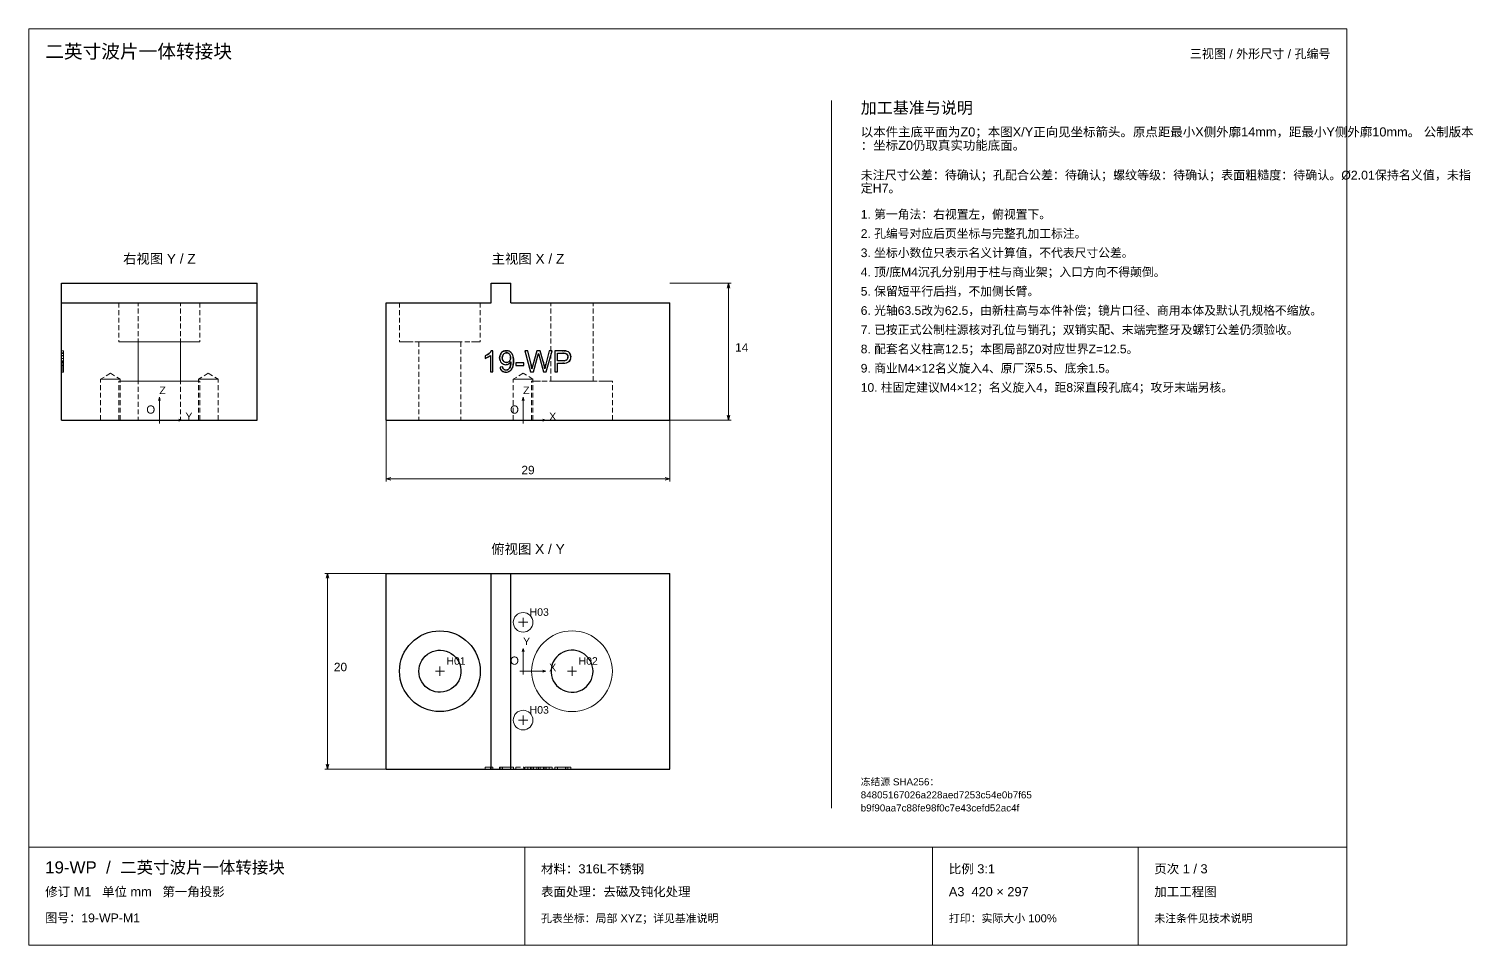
# Paper-space layout '01_三视图' of a CAD drawing. Header units: millimetres. Extents: x 8 to 451, y 8 to 289.
import ezdxf
from ezdxf.enums import TextEntityAlignment as Align

# ---------------------------------------------------------------- set-up
doc = ezdxf.new("R2010")
doc.units = ezdxf.units.MM
doc.linetypes.add('WP_HIDDEN', pattern=[2.3, 1.5, -0.8])
for name, color, linetype, lineweight in [('ANNOTATIONS', 7, 'CONTINUOUS', 18), ('HIDDEN', 7, 'WP_HIDDEN', 13), ('VISIBLE', 7, 'CONTINUOUS', 25)]:
    doc.layers.add(name, color=color, linetype=linetype, lineweight=lineweight)
doc.styles.add('CJK', font='Arial Unicode.ttf')

psp = doc.layouts.new('01_三视图')

# ---------------------------------------------------------------- linework, layer by layer
at = {"layer": 'ANNOTATIONS'}
for p, q in [((412, 289), (8, 289)), ((8, 289), (8, 8)), ((412, 8), (412, 289)), ((254, 50), (254, 267)), ((204.5, 211), (223.3, 211)), ((222.5, 211), (222.08, 209.5)), ((222.5, 169), (222.5, 211)), ((222.5, 211), (222.92, 209.5)), ((48, 176), (47.72, 175)), ((48, 169), (48, 176)), ((48, 176), (48.28, 175)), ((159.5, 176), (159.22, 175)), ((159.5, 169), (159.5, 176)), ((159.5, 176), (159.78, 175)), ((47, 169), (49, 169)), ((48, 168), (48, 170)), ((48, 169), (55, 169)), ((55, 169), (54, 169.28)), ((55, 169), (54, 168.72)), ((117.5, 169), (117.5, 150.2)), ((158.5, 169), (160.5, 169)), ((159.5, 168), (159.5, 170)), ((159.5, 169), (166.5, 169)), ((166.5, 169), (165.5, 169.28)), ((166.5, 169), (165.5, 168.72)), ((204.5, 169), (204.5, 150.2)), ((204.5, 169), (223.3, 169)), ((222.5, 169), (222.08, 170.5)), ((222.5, 169), (222.92, 170.5)), ((117.5, 151), (119, 151.42)), ((117.5, 151), (204.5, 151)), ((117.5, 151), (119, 150.58)), ((204.5, 151), (203, 151.42)), ((204.5, 151), (203, 150.58)), ((117.5, 122), (98.7, 122)), ((99.5, 122), (99.08, 120.5)), ((99.5, 62), (99.5, 122)), ((99.5, 122), (99.92, 120.5)), ((158.1, 107), (160.9, 107)), ((159.5, 105.6), (159.5, 108.4)), ((159.5, 99), (159.22, 98)), ((159.5, 92), (159.5, 99)), ((159.5, 99), (159.78, 98)), ((134, 90.6), (134, 93.4)), ((159.5, 91), (159.5, 93)), ((174.5, 90.6), (174.5, 93.4)), ((132.6, 92), (135.4, 92)), ((158.5, 92), (160.5, 92)), ((159.5, 92), (166.5, 92)), ((166.5, 92), (165.5, 92.28)), ((166.5, 92), (165.5, 91.72)), ((173.1, 92), (175.9, 92)), ((158.1, 77), (160.9, 77)), ((159.5, 75.6), (159.5, 78.4)), ((117.5, 62), (98.7, 62)), ((99.5, 62), (99.08, 63.5)), ((99.5, 62), (99.92, 63.5)), ((8, 38), (412, 38)), ((160, 8), (160, 38)), ((285, 8), (285, 38)), ((348, 8), (348, 38)), ((8, 8), (412, 8))]:
    psp.add_line(p, q, dxfattribs=at)
at = {"layer": 'HIDDEN'}
for points in [[(35.62, 205), (35.7, 205), (35.94, 205), (36.32, 205), (36.85, 205), (37.52, 205), (38.32, 205), (39.25, 205), (40.28, 205), (41.42, 205), (42.63, 205), (43.91, 205), (45.25, 205), (46.61, 205), (48, 205)], [(35.62, 205), (35.62, 193)], [(60.38, 205), (60.06, 205), (59.15, 205), (57.68, 205), (55.72, 205), (53.37, 205), (50.75, 205), (48, 205), (45.25, 205), (42.63, 205), (40.28, 205), (38.32, 205), (36.85, 205), (35.94, 205), (35.62, 205)], [(54.45, 205), (54.29, 205), (53.81, 205), (53.04, 205), (52.02, 205), (50.8, 205), (49.44, 205), (48, 205), (46.56, 205), (45.2, 205), (43.98, 205), (42.96, 205), (42.19, 205), (41.71, 205), (41.55, 205)], [(41.55, 205), (41.59, 205), (41.71, 205), (41.91, 205), (42.19, 205), (42.54, 205), (42.96, 205), (43.44, 205), (43.98, 205), (44.57, 205), (45.2, 205), (45.87, 205), (46.56, 205), (47.28, 205), (48, 205)], [(41.55, 181), (41.55, 205)], [(48, 205), (49.39, 205), (50.75, 205), (52.09, 205), (53.37, 205), (54.58, 205), (55.72, 205), (56.75, 205), (57.68, 205), (58.48, 205), (59.15, 205), (59.68, 205), (60.06, 205), (60.3, 205), (60.38, 205)], [(48, 205), (48.72, 205), (49.44, 205), (50.13, 205), (50.8, 205), (51.43, 205), (52.02, 205), (52.56, 205), (53.04, 205), (53.46, 205), (53.81, 205), (54.09, 205), (54.29, 205), (54.41, 205), (54.45, 205)], [(54.45, 181), (54.45, 205)], [(60.38, 205), (60.38, 193)], [(121.62, 205), (121.94, 205), (122.85, 205), (124.32, 205), (126.28, 205), (128.63, 205), (131.25, 205), (134, 205), (136.75, 205), (139.37, 205), (141.72, 205), (143.68, 205), (145.15, 205), (146.06, 205), (146.38, 205)], [(121.62, 205), (121.62, 193)], [(146.38, 205), (146.38, 193)], [(180.95, 205), (180.79, 205), (180.31, 205), (179.54, 205), (178.52, 205), (177.3, 205), (175.94, 205), (174.5, 205), (173.06, 205), (171.7, 205), (170.48, 205), (169.46, 205), (168.69, 205), (168.21, 205), (168.05, 205)], [(168.05, 181), (168.05, 205)], [(180.95, 181), (180.95, 205)], [(35.62, 193), (35.7, 193), (35.94, 193), (36.32, 193), (36.85, 193), (37.52, 193), (38.32, 193), (39.25, 193), (40.28, 193), (41.42, 193), (42.63, 193), (43.91, 193), (45.25, 193), (46.61, 193), (48, 193)], [(60.38, 193), (60.06, 193), (59.15, 193), (57.68, 193), (55.72, 193), (53.37, 193), (50.75, 193), (48, 193), (45.25, 193), (42.63, 193), (40.28, 193), (38.32, 193), (36.85, 193), (35.94, 193), (35.62, 193)], [(54.45, 193), (54.29, 193), (53.81, 193), (53.04, 193), (52.02, 193), (50.8, 193), (49.44, 193), (48, 193), (46.56, 193), (45.2, 193), (43.98, 193), (42.96, 193), (42.19, 193), (41.71, 193), (41.55, 193)], [(41.55, 193), (41.59, 193), (41.71, 193), (41.91, 193), (42.19, 193), (42.54, 193), (42.96, 193), (43.44, 193), (43.98, 193), (44.57, 193), (45.2, 193), (45.87, 193), (46.56, 193), (47.28, 193), (48, 193)], [(41.55, 193), (41.55, 169)], [(48, 193), (49.39, 193), (50.75, 193), (52.09, 193), (53.37, 193), (54.58, 193), (55.72, 193), (56.75, 193), (57.68, 193), (58.48, 193), (59.15, 193), (59.68, 193), (60.06, 193), (60.3, 193), (60.38, 193)], [(48, 193), (48.72, 193), (49.44, 193), (50.13, 193), (50.8, 193), (51.43, 193), (52.02, 193), (52.56, 193), (53.04, 193), (53.46, 193), (53.81, 193), (54.09, 193), (54.29, 193), (54.41, 193), (54.45, 193)], [(54.45, 193), (54.45, 169)], [(121.62, 193), (121.94, 193), (122.85, 193), (124.32, 193), (126.28, 193), (128.63, 193), (131.25, 193), (134, 193), (136.75, 193), (139.37, 193), (141.72, 193), (143.68, 193), (145.15, 193), (146.06, 193), (146.38, 193)], [(127.55, 193), (127.55, 169)], [(127.55, 193), (127.71, 193), (128.19, 193), (128.96, 193), (129.98, 193), (131.2, 193), (132.56, 193), (134, 193), (135.44, 193), (136.8, 193), (138.02, 193), (139.04, 193), (139.81, 193), (140.29, 193), (140.45, 193)], [(140.45, 193), (140.45, 169)], [(18, 189.96), (18, 190.11), (18, 190.22), (18, 190.28), (18, 190.3)], [(18, 190.3), (18, 190.26), (18, 190.15), (18, 189.96), (18, 189.7)], [(18, 183.81), (18, 190.3)], [(18, 190.3), (18, 189.44)], [(18, 190.3), (18.6, 190.3)], [(18, 190.27), (18, 183.81)], [(18, 190.27), (18, 186.12)], [(18, 187), (18, 190.27)], [(18, 190.27), (18, 185.91)], [(18, 186.04), (18, 190.27)], [(18, 190.21), (18, 190.26), (18, 190.27)], [(18, 190.27), (18.6, 190.27)], [(18, 189.91), (18, 190.1), (18, 190.21)], [(18, 190.21), (18.6, 190.21)], [(18, 188.99), (18, 189.29), (18, 189.55), (18, 189.77), (18, 189.96)], [(18, 189.29), (18, 189.64), (18, 189.91)], [(18, 189.7), (18, 189.37), (18, 189), (18, 188.58), (18, 188.12)], [(18, 189.64), (18, 189.62), (18, 189.54), (18, 189.42), (18, 189.24)], [(18, 189.64), (18.6, 189.64)], [(18, 189.21), (18, 189.4), (18, 189.53), (18, 189.62), (18, 189.64)], [(18, 187.2), (18, 189.51)], [(18, 189.51), (18.6, 189.51)], [(18, 189.51), (18, 189.45)], [(18, 188.73), (18, 189.08), (18, 189.49)], [(18, 189.49), (18, 189.39), (18, 189.23), (18, 189.01), (18, 188.73)], [(18, 189.49), (18.6, 189.49)], [(18, 189.45), (18, 189.31), (18, 189.07)], [(18, 189.45), (18.6, 189.45)], [(18, 189.44), (18, 189.02), (18, 188.68)], [(18, 188.4), (18, 188.86), (18, 189.29)], [(18, 189.24), (18, 189.02), (18, 188.77), (18, 188.48), (18, 188.16)], [(18, 188.09), (18, 188.71), (18, 188.98), (18, 189.21)], [(18, 189.07), (18, 188.75), (18, 188.38)], [(18, 187.17), (18, 187.7), (18, 188.19), (18, 188.62), (18, 188.99)], [(18, 188.87), (18, 183.81)], [(18, 188.32), (18, 188.87)], [(18, 188.87), (18.6, 188.87)], [(18, 183.81), (18, 188.73)], [(18, 188.68), (18, 187.91)], [(18, 188.68), (18.6, 188.68)], [(18, 187.01), (18, 187.31), (18, 187.65), (18, 188.4)], [(18, 188.38), (18, 187.88), (18, 187.68), (18, 187.51)], [(18, 187.91), (18, 188.08), (18, 188.32)], [(18, 188.16), (18, 187.84), (18, 187.55), (18, 187.3), (18, 187.09)], [(18, 188.12), (18, 187.67), (18, 187.27), (18, 186.9), (18, 186.58)], [(18, 187.09), (18, 187.53), (18, 188.09)], [(18, 187.91), (18.6, 187.91)], [(18, 187.51), (18, 187.37), (18, 187.27), (18, 187.22), (18, 187.2)], [(18, 187.2), (18.6, 187.2)], [(18, 185.2), (18, 185.62), (18, 186.1), (18, 186.62), (18, 187.17)], [(18, 186.7), (18, 186.73), (18, 186.8), (18, 186.92), (18, 187.09)], [(18, 187.09), (18, 186.92), (18, 186.8), (18, 186.73), (18, 186.7)], [(18, 186.44), (18, 186.47), (18, 186.57), (18, 186.74), (18, 187.01)], [(18, 184.71), (18, 185.84), (18, 187)], [(18, 186.24), (18, 186.51), (18, 186.85)], [(18, 186.85), (18, 186.69)], [(18, 186.85), (18.6, 186.85)], [(18, 186.7), (18.6, 186.7)], [(18, 186.69), (18, 185.72)], [(18, 186.58), (18, 186.33), (18, 186.15), (18, 186.04), (18, 186)], [(18, 186.55), (18, 185.75)], [(18, 186.55), (18.6, 186.55)], [(18, 183.81), (18, 186.44)], [(18, 186.44), (18.6, 186.44)], [(18, 186), (18, 186.06), (18, 186.24)], [(18, 186.12), (18, 185.38), (18, 184.71)], [(18, 184.71), (18, 186.04)], [(18, 186), (18.6, 186)], [(18.6, 189.7), (18.6, 189.96), (18.6, 190.15), (18.6, 190.26), (18.6, 190.3)], [(18.6, 190.3), (18.6, 190.28), (18.6, 190.22), (18.6, 190.11), (18.6, 189.96)], [(18.6, 189.44), (18.6, 190.3)], [(18.6, 190.3), (18.6, 183.81)], [(18.6, 190.27), (18.6, 186.04)], [(18.6, 185.91), (18.6, 190.27)], [(18.6, 190.27), (18.6, 187)], [(18.6, 186.12), (18.6, 190.27)], [(18.6, 190.27), (18.6, 183.81)], [(18.6, 190.27), (18.6, 190.26), (18.6, 190.21)], [(18.6, 190.21), (18.6, 190.1), (18.6, 189.91)], [(18.6, 189.96), (18.6, 189.77), (18.6, 189.55), (18.6, 189.29), (18.6, 188.99)], [(18.6, 189.91), (18.6, 189.64), (18.6, 189.29)], [(18.6, 188.12), (18.6, 188.59), (18.6, 189), (18.6, 189.38), (18.6, 189.7)], [(18.6, 189.24), (18.6, 189.42), (18.6, 189.54), (18.6, 189.62), (18.6, 189.64)], [(18.6, 189.64), (18.6, 189.62), (18.6, 189.54), (18.6, 189.4), (18.6, 189.21)], [(18.6, 189.51), (18.6, 187.2)], [(18.6, 189.45), (18.6, 189.51)], [(18.6, 188.73), (18.6, 189.01), (18.6, 189.23), (18.6, 189.39), (18.6, 189.49)], [(18.6, 189.49), (18.6, 189.08), (18.6, 188.73)], [(18.6, 189.07), (18.6, 189.31), (18.6, 189.45)], [(18.6, 188.68), (18.6, 189.02), (18.6, 189.44)], [(18.6, 189.29), (18.6, 188.86), (18.6, 188.4)], [(18.6, 188.16), (18.6, 188.48), (18.6, 188.77), (18.6, 189.02), (18.6, 189.24)], [(18.6, 189.21), (18.6, 188.98), (18.6, 188.72), (18.6, 188.42), (18.6, 188.09)], [(18.6, 188.38), (18.6, 188.75), (18.6, 189.07)], [(18.6, 188.99), (18.6, 188.64), (18.6, 188.22), (18.6, 187.73), (18.6, 187.17)], [(18.6, 183.81), (18.6, 188.87)], [(18.6, 188.87), (18.6, 188.32)], [(18.6, 183.81), (18.6, 188.73)], [(18.6, 187.91), (18.6, 188.68)], [(18.6, 188.4), (18.6, 188.01), (18.6, 187.64), (18.6, 187.31), (18.6, 187.01)], [(18.6, 187.51), (18.6, 187.68), (18.6, 187.88), (18.6, 188.11), (18.6, 188.38)], [(18.6, 188.32), (18.6, 188.08), (18.6, 187.91)], [(18.6, 187.09), (18.6, 187.3), (18.6, 187.55), (18.6, 187.83), (18.6, 188.16)], [(18.6, 186.58), (18.6, 186.9), (18.6, 187.26), (18.6, 187.66), (18.6, 188.12)], [(18.6, 188.09), (18.6, 187.53), (18.6, 187.09)], [(18.6, 187.2), (18.6, 187.22), (18.6, 187.28), (18.6, 187.37), (18.6, 187.51)], [(18.6, 187.17), (18.6, 186.59), (18.6, 186.06), (18.6, 185.6), (18.6, 185.2)], [(18.6, 187.09), (18.6, 186.92), (18.6, 186.8), (18.6, 186.73), (18.6, 186.7)], [(18.6, 187.01), (18.6, 186.76), (18.6, 186.58), (18.6, 186.47), (18.6, 186.44)], [(18.6, 187), (18.6, 185.82), (18.6, 184.71)], [(18.6, 186.69), (18.6, 186.85)], [(18.6, 186.85), (18.6, 186.51), (18.6, 186.24)], [(18.6, 185.72), (18.6, 186.69)], [(18.6, 186), (18.6, 186.04), (18.6, 186.15), (18.6, 186.33), (18.6, 186.58)], [(18.6, 186.55), (18.6, 185.75)], [(18.6, 186.44), (18.6, 183.81)], [(18.6, 186.24), (18.6, 186.06), (18.6, 186)], [(18.6, 184.71), (18.6, 185.37), (18.6, 186.12)], [(18.6, 186.04), (18.6, 184.71)], [(147.89, 188.68), (148.48, 189)], [(148.33, 188.1), (147.89, 187.91)], [(148.49, 188.19), (148.37, 188.13)], [(149.48, 188.87), (149.23, 188.66), (148.93, 188.45)], [(149.49, 189.88), (149.62, 190.07)], [(152.42, 188.94), (152.61, 189.35), (152.88, 189.7)], [(152.86, 186.58), (152.6, 186.93), (152.42, 187.33)], [(154.22, 186), (153.83, 186.04), (153.48, 186.15), (153.15, 186.33), (152.86, 186.58)], [(152.88, 189.7), (153.06, 189.86)], [(153.12, 187.97), (153.19, 187.6), (153.34, 187.28)], [(153.14, 188.37), (153.13, 188.29)], [(153.36, 189.02), (153.26, 188.81), (153.18, 188.59)], [(153.51, 189.21), (153.37, 189.03)], [(153.98, 189.55), (153.74, 189.41), (153.51, 189.21)], [(154.1, 186.74), (154.14, 186.73)], [(154.15, 186.73), (154.41, 186.7)], [(154.21, 190.3), (154.34, 190.3)], [(154.68, 186.06), (154.52, 186.03)], [(154.66, 190.28), (154.98, 190.2), (155.28, 190.08)], [(154.76, 186.75), (154.96, 186.82), (155.14, 186.93)], [(154.9, 186.13), (154.76, 186.08)], [(155.44, 189.07), (155.31, 189.24)], [(155.76, 186.85), (155.57, 186.6), (155.33, 186.38)], [(155.46, 187.28), (155.59, 187.58), (155.66, 187.92)], [(155.66, 188.39), (155.61, 188.66), (155.53, 188.9)], [(155.73, 186.18), (155.75, 186.31)], [(155.76, 186.69), (155.76, 186.77)], [(155.76, 186.45), (155.76, 186.69)], [(155.87, 189.64), (156.03, 189.44), (156.17, 189.22)], [(164.15, 189.19), (164.03, 188.73)], [(164.3, 189.18), (164.22, 189.49)], [(164.3, 189.17), (164.3, 189.18)], [(165.77, 186.69), (165.81, 186.55)], [(165.81, 186.55), (165.97, 185.87)], [(171.7, 187.2), (172.1, 187.22)], [(171.76, 190.27), (172.12, 190.26)], [(172.31, 189.48), (171.9, 189.51)], [(173.58, 187.01), (173.3, 186.78), (172.92, 186.6), (172.46, 186.49), (171.91, 186.44)], [(172.38, 187.27), (172.66, 187.37)], [(172.44, 190.23), (172.6, 190.21)], [(172.85, 189.27), (172.7, 189.36)], [(172.88, 187.51), (173.05, 187.71), (173.17, 187.95)], [(172.99, 190.11), (173.2, 190.02), (173.4, 189.91)], [(173.12, 188.9), (173.02, 189.07)], [(173.19, 188.7), (173.18, 188.75)], [(173.22, 188.55), (173.19, 188.7)], [(173.21, 188.13), (173.22, 188.26)], [(173.23, 188.45), (173.22, 188.55)], [(173.54, 189.8), (173.69, 189.63), (173.83, 189.44)], [(173.84, 189.42), (173.91, 189.29)], [(173.98, 189.12), (174.1, 188.65)], [(174.11, 188.4), (174.08, 188.04), (174, 187.7)], [(18, 185.91), (18, 185.85), (18, 185.76), (18, 185.5), (18, 185.14), (18, 184.71)], [(18, 185.75), (18.6, 185.75)], [(18, 185.72), (18, 185.3), (18, 184.97)], [(18, 184.59), (18, 184.74), (18, 184.91), (18, 185.13), (18, 185.38)], [(18, 185.38), (18, 185.3)], [(18, 185.38), (18.6, 185.38)], [(18, 185.3), (18, 184.95), (18, 184.63), (18, 184.36), (18, 184.12)], [(18, 185.3), (18.6, 185.3)], [(18, 184.08), (18, 184.3), (18, 184.56), (18, 184.86), (18, 185.2)], [(18, 184.97), (18, 184.72), (18, 184.52)], [(18, 184.71), (18.6, 184.71)], [(18, 184.35), (18, 184.37), (18, 184.41), (18, 184.49), (18, 184.59)], [(18, 184.52), (18, 184.39), (18, 184.35)], [(18, 184.35), (18.6, 184.35)], [(18, 184.12), (18, 183.94), (18, 183.8), (18, 183.73), (18, 183.7)], [(18, 183.7), (18, 183.72), (18, 183.8), (18, 183.92), (18, 184.08)], [(18, 183.81), (18.6, 183.81)], [(18, 183.7), (18.6, 183.7)], [(18.6, 184.71), (18.6, 185.18), (18.6, 185.53), (18.6, 185.77), (18.6, 185.91)], [(18.6, 184.97), (18.6, 185.3), (18.6, 185.72)], [(18.6, 185.3), (18.6, 185.38)], [(18.6, 185.38), (18.6, 185.12), (18.6, 184.91), (18.6, 184.73), (18.6, 184.59)], [(18.6, 184.12), (18.6, 184.35), (18.6, 184.63), (18.6, 184.94), (18.6, 185.3)], [(18.6, 185.2), (18.6, 184.86), (18.6, 184.55), (18.6, 184.3), (18.6, 184.08)], [(18.6, 184.52), (18.6, 184.72), (18.6, 184.97)], [(18.6, 184.59), (18.6, 184.49), (18.6, 184.41), (18.6, 184.37), (18.6, 184.35)], [(18.6, 184.35), (18.6, 184.39), (18.6, 184.52)], [(18.6, 183.7), (18.6, 183.73), (18.6, 183.81), (18.6, 183.94), (18.6, 184.12)], [(18.6, 184.08), (18.6, 183.92), (18.6, 183.8), (18.6, 183.72), (18.6, 183.7)], [(33, 183.41), (29.98, 181.6)], [(29.98, 181.6), (30, 181.6), (30.06, 181.6), (30.15, 181.6), (30.28, 181.6), (30.45, 181.6), (30.64, 181.6), (30.87, 181.6), (31.12, 181.6), (31.4, 181.6), (31.69, 181.6), (32, 181.6), (32.33, 181.6), (32.66, 181.6), (33, 181.6)], [(29.98, 169), (29.98, 181.6)], [(36.02, 181.6), (35.94, 181.6), (35.72, 181.6), (35.36, 181.6), (34.88, 181.6), (34.31, 181.6), (33.67, 181.6), (33, 181.6), (32.33, 181.6), (31.69, 181.6), (31.12, 181.6), (30.64, 181.6), (30.28, 181.6), (30.06, 181.6), (29.98, 181.6)], [(33, 183.41), (36.02, 181.6)], [(33, 181.6), (33.34, 181.6), (33.67, 181.6), (34, 181.6), (34.31, 181.6), (34.6, 181.6), (34.88, 181.6), (35.13, 181.6), (35.36, 181.6), (35.55, 181.6), (35.72, 181.6), (35.85, 181.6), (35.94, 181.6), (36, 181.6), (36.02, 181.6)], [(36.02, 169), (36.02, 181.6)], [(63, 183.41), (59.98, 181.6)], [(66.02, 181.6), (65.94, 181.6), (65.72, 181.6), (65.36, 181.6), (64.88, 181.6), (64.31, 181.6), (63.67, 181.6), (63, 181.6), (62.33, 181.6), (61.69, 181.6), (61.12, 181.6), (60.64, 181.6), (60.28, 181.6), (60.06, 181.6), (59.98, 181.6)], [(59.98, 181.6), (60, 181.6), (60.06, 181.6), (60.15, 181.6), (60.28, 181.6), (60.45, 181.6), (60.64, 181.6), (60.87, 181.6), (61.12, 181.6), (61.4, 181.6), (61.69, 181.6), (62, 181.6), (62.33, 181.6), (62.66, 181.6), (63, 181.6)], [(59.98, 169), (59.98, 181.6)], [(63, 183.41), (66.02, 181.6)], [(63, 181.6), (63.34, 181.6), (63.67, 181.6), (64, 181.6), (64.31, 181.6), (64.6, 181.6), (64.88, 181.6), (65.13, 181.6), (65.36, 181.6), (65.55, 181.6), (65.72, 181.6), (65.85, 181.6), (65.94, 181.6), (66, 181.6), (66.02, 181.6)], [(66.02, 169), (66.02, 181.6)], [(152.52, 184.88), (152.42, 185.3)], [(152.81, 184.32), (152.7, 184.48)], [(153.24, 185.15), (153.38, 184.82)], [(153.56, 184.59), (153.71, 184.48), (153.89, 184.41)], [(154.05, 183.71), (153.75, 183.75)], [(154.12, 183.7), (154.05, 183.71)], [(154.88, 183.79), (154.57, 183.72), (154.24, 183.7)], [(154.32, 184.35), (154.66, 184.41)], [(154.78, 184.46), (154.9, 184.52)], [(155.27, 183.95), (155.16, 183.89)], [(155.48, 185.22), (155.52, 185.31)], [(155.97, 184.59), (155.75, 184.31), (155.48, 184.08)], [(156.24, 185.08), (156.02, 184.66)], [(159.5, 183.41), (156.49, 181.6)], [(162.51, 181.6), (162.44, 181.6), (162.22, 181.6), (161.86, 181.6), (161.38, 181.6), (160.81, 181.6), (160.17, 181.6), (159.5, 181.6), (158.83, 181.6), (158.19, 181.6), (157.62, 181.6), (157.14, 181.6), (156.78, 181.6), (156.56, 181.6), (156.49, 181.6)], [(156.49, 169), (156.49, 181.6)], [(162.51, 181.6), (159.5, 183.41)], [(162.07, 185.38), (162.2, 184.71)], [(162.34, 185.31), (162.49, 185.91)], [(162.51, 169), (162.51, 181.6)], [(165.99, 185.79), (166.14, 185)], [(166.18, 184.71), (166.28, 185.18)], [(166.3, 185.25), (166.35, 185.47)], [(166.35, 185.47), (166.37, 185.56)], [(166.41, 185.74), (166.45, 185.89)], [(35.62, 181), (35.7, 181), (35.94, 181), (36.32, 181), (36.85, 181), (37.52, 181), (38.32, 181), (39.25, 181), (40.28, 181), (41.42, 181), (42.63, 181), (43.91, 181), (45.25, 181), (46.61, 181), (48, 181)], [(35.62, 169), (35.62, 181)], [(60.38, 181), (60.06, 181), (59.15, 181), (57.68, 181), (55.72, 181), (53.37, 181), (50.75, 181), (48, 181), (45.25, 181), (42.63, 181), (40.28, 181), (38.32, 181), (36.85, 181), (35.94, 181), (35.62, 181)], [(54.45, 181), (54.29, 181), (53.81, 181), (53.04, 181), (52.02, 181), (50.8, 181), (49.44, 181), (48, 181), (46.56, 181), (45.2, 181), (43.98, 181), (42.96, 181), (42.19, 181), (41.71, 181), (41.55, 181)], [(41.55, 181), (41.59, 181), (41.71, 181), (41.91, 181), (42.19, 181), (42.54, 181), (42.96, 181), (43.44, 181), (43.98, 181), (44.57, 181), (45.2, 181), (45.87, 181), (46.56, 181), (47.28, 181), (48, 181)], [(48, 181), (49.39, 181), (50.75, 181), (52.09, 181), (53.37, 181), (54.58, 181), (55.72, 181), (56.75, 181), (57.68, 181), (58.48, 181), (59.15, 181), (59.68, 181), (60.06, 181), (60.3, 181), (60.38, 181)], [(48, 181), (48.72, 181), (49.44, 181), (50.13, 181), (50.8, 181), (51.43, 181), (52.02, 181), (52.56, 181), (53.04, 181), (53.46, 181), (53.81, 181), (54.09, 181), (54.29, 181), (54.41, 181), (54.45, 181)], [(60.38, 169), (60.38, 181)], [(186.88, 181), (186.56, 181), (185.65, 181), (184.18, 181), (182.22, 181), (179.87, 181), (177.25, 181), (174.5, 181), (171.75, 181), (169.13, 181), (166.78, 181), (164.82, 181), (163.35, 181), (162.44, 181), (162.12, 181)], [(162.12, 169), (162.12, 181)], [(180.95, 181), (180.79, 181), (180.31, 181), (179.54, 181), (178.52, 181), (177.3, 181), (175.94, 181), (174.5, 181), (173.06, 181), (171.7, 181), (170.48, 181), (169.46, 181), (168.69, 181), (168.21, 181), (168.05, 181)], [(186.88, 169), (186.88, 181)], [(29.98, 169), (30, 169), (30.06, 169), (30.15, 169), (30.28, 169), (30.45, 169), (30.64, 169), (30.87, 169), (31.12, 169), (31.4, 169), (31.69, 169), (32, 169), (32.33, 169), (32.66, 169), (33, 169)], [(36.02, 169), (35.94, 169), (35.72, 169), (35.36, 169), (34.88, 169), (34.31, 169), (33.67, 169), (33, 169), (32.33, 169), (31.69, 169), (31.12, 169), (30.64, 169), (30.28, 169), (30.06, 169), (29.98, 169)], [(33, 169), (33.34, 169), (33.67, 169), (34, 169), (34.31, 169), (34.6, 169), (34.88, 169), (35.13, 169), (35.36, 169), (35.55, 169), (35.72, 169), (35.85, 169), (35.94, 169), (36, 169), (36.02, 169)], [(35.62, 169), (35.7, 169), (35.94, 169), (36.32, 169), (36.85, 169), (37.52, 169), (38.32, 169), (39.25, 169), (40.28, 169), (41.42, 169), (42.63, 169), (43.91, 169), (45.25, 169), (46.61, 169), (48, 169)], [(60.38, 169), (60.06, 169), (59.15, 169), (57.68, 169), (55.72, 169), (53.37, 169), (50.75, 169), (48, 169), (45.25, 169), (42.63, 169), (40.28, 169), (38.32, 169), (36.85, 169), (35.94, 169), (35.62, 169)], [(54.45, 169), (54.29, 169), (53.81, 169), (53.04, 169), (52.02, 169), (50.8, 169), (49.44, 169), (48, 169), (46.56, 169), (45.2, 169), (43.98, 169), (42.96, 169), (42.19, 169), (41.71, 169), (41.55, 169)], [(41.55, 169), (41.59, 169), (41.71, 169), (41.91, 169), (42.19, 169), (42.54, 169), (42.96, 169), (43.44, 169), (43.98, 169), (44.57, 169), (45.2, 169), (45.87, 169), (46.56, 169), (47.28, 169), (48, 169)], [(48, 169), (48.72, 169), (49.44, 169), (50.13, 169), (50.8, 169), (51.43, 169), (52.02, 169), (52.56, 169), (53.04, 169), (53.46, 169), (53.81, 169), (54.09, 169), (54.29, 169), (54.41, 169), (54.45, 169)], [(48, 169), (49.39, 169), (50.75, 169), (52.09, 169), (53.37, 169), (54.58, 169), (55.72, 169), (56.75, 169), (57.68, 169), (58.48, 169), (59.15, 169), (59.68, 169), (60.06, 169), (60.3, 169), (60.38, 169)], [(66.02, 169), (65.94, 169), (65.72, 169), (65.36, 169), (64.88, 169), (64.31, 169), (63.67, 169), (63, 169), (62.33, 169), (61.69, 169), (61.12, 169), (60.64, 169), (60.28, 169), (60.06, 169), (59.98, 169)], [(59.98, 169), (60, 169), (60.06, 169), (60.15, 169), (60.28, 169), (60.45, 169), (60.64, 169), (60.87, 169), (61.12, 169), (61.4, 169), (61.69, 169), (62, 169), (62.33, 169), (62.66, 169), (63, 169)], [(63, 169), (63.34, 169), (63.67, 169), (64, 169), (64.31, 169), (64.6, 169), (64.88, 169), (65.13, 169), (65.36, 169), (65.55, 169), (65.72, 169), (65.85, 169), (65.94, 169), (66, 169), (66.02, 169)], [(127.55, 169), (127.71, 169), (128.19, 169), (128.96, 169), (129.98, 169), (131.2, 169), (132.56, 169), (134, 169), (135.44, 169), (136.8, 169), (138.02, 169), (139.04, 169), (139.81, 169), (140.29, 169), (140.45, 169)], [(162.51, 169), (162.44, 169), (162.22, 169), (161.86, 169), (161.38, 169), (160.81, 169), (160.17, 169), (159.5, 169), (158.83, 169), (158.19, 169), (157.62, 169), (157.14, 169), (156.78, 169), (156.56, 169), (156.49, 169)], [(186.88, 169), (186.56, 169), (185.65, 169), (184.18, 169), (182.22, 169), (179.87, 169), (177.25, 169), (174.5, 169), (171.75, 169), (169.13, 169), (166.78, 169), (164.82, 169), (163.35, 169), (162.44, 169), (162.12, 169)], [(117.5, 122), (204.5, 122)], [(162.51, 107), (162.46, 107.59), (162.29, 108.15), (162.01, 108.68), (161.63, 109.13), (161.18, 109.51), (160.65, 109.79), (160.09, 109.96), (159.5, 110.01), (158.91, 109.96), (158.35, 109.79), (157.82, 109.51), (157.37, 109.13), (156.99, 108.68), (156.71, 108.15), (156.54, 107.59), (156.49, 107), (156.54, 106.41), (156.71, 105.85), (156.99, 105.32), (157.37, 104.87), (157.82, 104.49), (158.35, 104.21), (158.91, 104.04), (159.5, 103.98), (160.09, 104.04), (160.65, 104.21), (161.18, 104.49), (161.63, 104.87), (162.01, 105.32), (162.29, 105.85), (162.46, 106.41), (162.51, 107)], [(186.88, 92), (186.82, 93.21), (186.64, 94.41), (186.34, 95.59), (185.93, 96.74), (185.41, 97.83), (184.79, 98.88), (184.07, 99.85), (183.25, 100.75), (182.35, 101.57), (181.38, 102.29), (180.33, 102.91), (179.24, 103.43), (178.09, 103.84), (176.91, 104.14), (175.71, 104.32), (174.5, 104.38), (173.29, 104.32), (172.09, 104.14), (170.91, 103.84), (169.76, 103.43), (168.67, 102.91), (167.62, 102.29), (166.65, 101.57), (165.75, 100.75), (164.93, 99.85), (164.21, 98.88), (163.59, 97.83), (163.07, 96.74), (162.66, 95.59), (162.36, 94.41), (162.18, 93.21), (162.12, 92), (162.18, 90.79), (162.36, 89.59), (162.66, 88.41), (163.07, 87.26), (163.59, 86.17), (164.21, 85.12), (164.93, 84.15), (165.75, 83.25), (166.65, 82.43), (167.62, 81.71), (168.67, 81.09), (169.76, 80.57), (170.91, 80.16), (172.09, 79.86), (173.29, 79.68), (174.5, 79.62), (175.71, 79.68), (176.91, 79.86), (178.09, 80.16), (179.24, 80.57), (180.33, 81.09), (181.38, 81.71), (182.35, 82.43), (183.25, 83.25), (184.07, 84.15), (184.79, 85.12), (185.41, 86.17), (185.93, 87.26), (186.34, 88.41), (186.64, 89.59), (186.82, 90.79), (186.88, 92)], [(162.51, 77), (162.46, 77.59), (162.29, 78.15), (162.01, 78.68), (161.63, 79.13), (161.18, 79.51), (160.65, 79.79), (160.09, 79.96), (159.5, 80.02), (158.91, 79.96), (158.35, 79.79), (157.82, 79.51), (157.37, 79.13), (156.99, 78.68), (156.71, 78.15), (156.54, 77.59), (156.49, 77), (156.54, 76.41), (156.71, 75.85), (156.99, 75.32), (157.37, 74.87), (157.82, 74.49), (158.35, 74.21), (158.91, 74.04), (159.5, 73.98), (160.09, 74.04), (160.65, 74.21), (161.18, 74.49), (161.63, 74.87), (162.01, 75.32), (162.29, 75.85), (162.46, 76.41), (162.51, 77)], [(117.5, 62), (204.5, 62)], [(148.73, 62.6), (148.28, 62.6), (147.89, 62.6)], [(147.89, 62), (147.89, 62.6)], [(147.89, 62.6), (148.51, 62.6), (149.05, 62.6)], [(149.05, 62), (148.51, 62), (147.89, 62)], [(147.89, 62), (148.29, 62), (148.73, 62)], [(149.48, 62.6), (149.15, 62.6), (148.73, 62.6)], [(148.73, 62), (149.14, 62), (149.48, 62)], [(149.05, 62.6), (149.29, 62.6), (149.48, 62.6), (149.64, 62.6), (149.76, 62.6)], [(149.76, 62), (149.64, 62), (149.48, 62), (149.28, 62), (149.05, 62)], [(149.48, 62), (149.48, 62.6)], [(150.27, 62.6), (149.48, 62.6)], [(149.48, 62), (150.27, 62)], [(149.76, 62), (149.76, 62.6)], [(149.76, 62.6), (150.27, 62.6)], [(150.27, 62), (149.76, 62)], [(150.27, 62), (150.27, 62.6)], [(152.86, 62.6), (152.62, 62.6), (152.44, 62.6), (152.34, 62.6), (152.3, 62.6)], [(152.3, 62), (152.3, 62.6)], [(152.3, 62.6), (152.34, 62.6), (152.45, 62.6), (152.63, 62.6), (152.88, 62.6)], [(152.88, 62), (152.63, 62), (152.45, 62), (152.34, 62), (152.3, 62)], [(152.3, 62), (152.34, 62), (152.44, 62), (152.61, 62), (152.86, 62)], [(153, 62.6), (152.78, 62.6), (152.62, 62.6), (152.5, 62.6), (152.42, 62.6)], [(152.42, 62), (152.42, 62.6)], [(152.42, 62.6), (153.19, 62.6)], [(153.19, 62), (152.42, 62)], [(152.42, 62), (152.49, 62), (152.61, 62), (152.78, 62), (153, 62)], [(154.22, 62.6), (153.83, 62.6), (153.48, 62.6), (153.15, 62.6), (152.86, 62.6)], [(152.86, 62), (153.15, 62), (153.48, 62), (154.22, 62)], [(152.88, 62.6), (153.19, 62.6), (153.54, 62.6), (153.92, 62.6), (154.34, 62.6)], [(154.34, 62), (153.92, 62), (153.54, 62), (153.19, 62), (152.88, 62)], [(154.24, 62.6), (153.88, 62.6), (153.55, 62.6), (153.26, 62.6), (153, 62.6)], [(153, 62), (153.26, 62), (153.55, 62), (154.24, 62)], [(153.51, 62.6), (153.34, 62.6), (153.22, 62.6), (153.14, 62.6), (153.12, 62.6)], [(153.12, 62.6), (153.14, 62.6), (153.21, 62.6), (153.33, 62.6), (153.49, 62.6)], [(153.12, 62), (153.12, 62.6)], [(153.12, 62), (153.14, 62), (153.22, 62), (153.34, 62), (153.51, 62)], [(153.49, 62), (153.33, 62), (153.21, 62), (153.14, 62), (153.12, 62)], [(153.19, 62), (153.19, 62.6)], [(153.19, 62.6), (153.33, 62.6), (153.56, 62.6)], [(153.56, 62), (153.32, 62), (153.19, 62)], [(153.49, 62.6), (153.91, 62.6), (154.41, 62.6)], [(154.41, 62), (153.91, 62), (153.49, 62)], [(154.43, 62.6), (153.94, 62.6), (153.51, 62.6)], [(153.51, 62), (153.94, 62), (154.43, 62)], [(153.56, 62.6), (153.87, 62.6), (154.26, 62.6)], [(154.26, 62), (153.87, 62), (153.56, 62)], [(155.11, 62.6), (154.68, 62.6), (154.22, 62.6)], [(154.22, 62), (154.68, 62), (155.11, 62)], [(155.48, 62.6), (154.91, 62.6), (154.24, 62.6)], [(154.24, 62), (154.91, 62), (155.48, 62)], [(154.26, 62.6), (154.6, 62.6), (154.9, 62.6)], [(154.9, 62), (154.6, 62), (154.26, 62)], [(154.34, 62.6), (154.94, 62.6), (155.49, 62.6)], [(155.49, 62), (154.94, 62), (154.34, 62)], [(154.41, 62.6), (154.91, 62.6), (155.32, 62.6)], [(155.32, 62), (154.91, 62), (154.41, 62)], [(155.31, 62.6), (154.91, 62.6), (154.43, 62.6)], [(154.43, 62), (154.91, 62), (155.31, 62)], [(154.9, 62.6), (155.15, 62.6), (155.35, 62.6)], [(155.35, 62), (155.15, 62), (154.9, 62)], [(155.76, 62.6), (155.48, 62.6), (155.11, 62.6)], [(155.11, 62), (155.48, 62), (155.76, 62)], [(155.67, 62.6), (155.65, 62.6), (155.58, 62.6), (155.47, 62.6), (155.31, 62.6)], [(155.31, 62), (155.47, 62), (155.58, 62), (155.65, 62), (155.67, 62)], [(155.32, 62.6), (155.47, 62.6), (155.58, 62.6), (155.65, 62.6), (155.67, 62.6)], [(155.67, 62), (155.65, 62), (155.58, 62), (155.47, 62), (155.32, 62)], [(155.35, 62.6), (155.65, 62.6)], [(155.65, 62), (155.51, 62), (155.35, 62)], [(156.28, 62.6), (156.13, 62.6), (155.95, 62.6), (155.73, 62.6), (155.48, 62.6)], [(155.48, 62), (155.74, 62), (155.95, 62), (156.14, 62), (156.28, 62)], [(155.49, 62.6), (155.73, 62.6), (155.95, 62.6), (156.13, 62.6), (156.28, 62.6)], [(156.28, 62), (156.13, 62), (155.95, 62), (155.74, 62), (155.49, 62)], [(155.65, 62.6), (155.73, 62.6), (155.76, 62.6)], [(155.76, 62), (155.73, 62), (155.65, 62)], [(155.67, 62), (155.67, 62.6)], [(155.76, 62), (155.76, 62.6)], [(155.76, 62.6), (155.76, 62.6)], [(155.76, 62), (155.76, 62.6)], [(155.76, 62), (155.76, 62)], [(156.28, 62.6), (156.4, 62.6), (156.49, 62.6), (156.54, 62.6), (156.55, 62.6)], [(156.55, 62.6), (156.54, 62.6), (156.49, 62.6), (156.4, 62.6), (156.28, 62.6)], [(156.28, 62), (156.41, 62), (156.49, 62), (156.54, 62), (156.55, 62)], [(156.55, 62), (156.54, 62), (156.49, 62), (156.41, 62), (156.28, 62)], [(156.55, 62), (156.55, 62.6)], [(157.24, 62), (157.24, 62.6)], [(157.24, 62.6), (159.68, 62.6)], [(159.68, 62), (157.24, 62)], [(159.68, 62), (159.68, 62.6)], [(160.07, 62), (160.07, 62.6)], [(160.07, 62.6), (160.94, 62.6)], [(161.78, 62.6), (160.07, 62.6)], [(160.94, 62), (160.07, 62)], [(160.07, 62), (161.78, 62)], [(160.94, 62), (160.94, 62.6)], [(160.94, 62.6), (161.93, 62.6)], [(161.93, 62), (160.94, 62)], [(162.66, 62.6), (161.78, 62.6)], [(161.78, 62), (161.78, 62.6)], [(161.78, 62), (162.66, 62)], [(161.93, 62.6), (162.2, 62.6)], [(162.2, 62), (161.93, 62)], [(162.2, 62), (162.2, 62.6)], [(162.2, 62.6), (162.4, 62.6), (162.49, 62.6)], [(162.49, 62), (162.39, 62), (162.2, 62)], [(162.49, 62.6), (163.72, 62.6)], [(163.72, 62), (162.49, 62)], [(164.03, 62.6), (162.66, 62.6)], [(162.66, 62), (162.66, 62.6)], [(162.66, 62), (164.03, 62)], [(163.72, 62), (163.72, 62.6)], [(163.72, 62.6), (164.75, 62.6)], [(164.75, 62), (163.72, 62)], [(164.22, 62.6), (164.03, 62.6)], [(164.03, 62), (164.22, 62)], [(164.42, 62.6), (164.28, 62.6), (164.22, 62.6)], [(164.22, 62), (164.22, 62.6)], [(164.22, 62), (164.28, 62), (164.42, 62)], [(165.78, 62.6), (164.42, 62.6)], [(164.42, 62), (165.78, 62)], [(164.75, 62), (164.75, 62.6)], [(164.75, 62.6), (165.68, 62.6)], [(165.68, 62), (164.75, 62)], [(165.68, 62.6), (165.98, 62.6), (166.18, 62.6)], [(166.18, 62), (165.98, 62), (165.68, 62)], [(166.61, 62.6), (165.78, 62.6)], [(165.78, 62), (165.78, 62.6)], [(165.78, 62), (166.61, 62)], [(166.18, 62), (166.18, 62.6)], [(166.18, 62.6), (166.32, 62.6), (166.5, 62.6)], [(166.5, 62), (166.33, 62), (166.18, 62)], [(166.5, 62.6), (167.52, 62.6)], [(167.52, 62), (166.5, 62)], [(168.38, 62.6), (166.61, 62.6)], [(166.61, 62), (166.61, 62.6)], [(166.61, 62), (168.38, 62)], [(167.52, 62), (167.52, 62.6)], [(167.52, 62.6), (168.38, 62.6)], [(168.38, 62), (167.52, 62)], [(168.38, 62), (168.38, 62.6)], [(169.18, 62), (169.18, 62.6)], [(169.18, 62.6), (171.61, 62.6)], [(170.03, 62.6), (169.18, 62.6)], [(171.61, 62), (169.18, 62)], [(169.18, 62), (170.03, 62)], [(171.69, 62.6), (170.03, 62.6)], [(170.03, 62), (170.03, 62.6)], [(170.03, 62.6), (171.7, 62.6)], [(171.68, 62.6), (170.03, 62.6)], [(170.03, 62), (171.69, 62)], [(171.7, 62), (170.03, 62)], [(170.03, 62), (171.68, 62)], [(171.61, 62.6), (171.92, 62.6), (172.18, 62.6), (172.41, 62.6), (172.6, 62.6)], [(172.6, 62), (172.4, 62), (172.17, 62), (171.91, 62), (171.61, 62)], [(172.48, 62.6), (172.35, 62.6), (172.18, 62.6), (171.95, 62.6), (171.68, 62.6)], [(171.68, 62), (171.95, 62), (172.17, 62), (172.35, 62), (172.48, 62)], [(173.58, 62.6), (173.27, 62.6), (172.85, 62.6), (172.32, 62.6), (171.69, 62.6)], [(171.69, 62), (172.28, 62), (172.8, 62), (173.25, 62), (173.58, 62)], [(171.7, 62.6), (172.09, 62.6), (172.41, 62.6), (172.68, 62.6), (172.88, 62.6)], [(172.88, 62), (172.67, 62), (172.4, 62), (172.07, 62), (171.7, 62)], [(173.02, 62.6), (172.79, 62.6), (172.48, 62.6)], [(172.48, 62), (172.48, 62.6)], [(172.48, 62), (172.79, 62), (173.02, 62)], [(172.6, 62), (172.6, 62.6)], [(172.6, 62.6), (173.03, 62.6), (173.4, 62.6)], [(173.4, 62), (173.03, 62), (172.6, 62)], [(172.88, 62.6), (173.03, 62.6), (173.14, 62.6), (173.21, 62.6), (173.23, 62.6)], [(173.23, 62), (173.21, 62), (173.14, 62), (173.03, 62), (172.88, 62)], [(173.23, 62.6), (173.18, 62.6), (173.02, 62.6)], [(173.02, 62), (173.18, 62), (173.23, 62)], [(173.23, 62), (173.23, 62.6)], [(173.4, 62.6), (173.69, 62.6), (173.91, 62.6)], [(173.91, 62), (173.69, 62), (173.4, 62)], [(174.11, 62.6), (174.08, 62.6), (173.98, 62.6), (173.81, 62.6), (173.58, 62.6)], [(173.58, 62), (173.81, 62), (173.98, 62), (174.08, 62), (174.11, 62)], [(173.91, 62.6), (174.06, 62.6), (174.11, 62.6)], [(174.11, 62), (174.06, 62), (173.91, 62)], [(174.11, 62), (174.11, 62.6)]]:
    psp.add_lwpolyline(points, dxfattribs=at)
at = {"layer": 'VISIBLE'}
for points in [[(18, 205), (18, 211)], [(18, 211), (78, 211)], [(78, 205), (78, 211)], [(149.75, 205), (149.75, 211)], [(149.75, 211), (155.75, 211)], [(155.75, 205), (155.75, 211)], [(18, 169), (18, 205)], [(18, 205), (78, 205)], [(78, 169), (78, 205)], [(117.5, 169), (117.5, 205)], [(117.5, 205), (149.75, 205)], [(155.75, 205), (204.5, 205)], [(204.5, 169), (204.5, 205)], [(149.05, 189.44), (148.51, 189.02), (147.89, 188.68)], [(147.89, 188.68), (147.89, 187.91)], [(147.89, 187.91), (148.29, 188.08), (148.73, 188.32)], [(148.37, 188.13), (148.33, 188.1)], [(148.48, 189), (149.05, 189.44)], [(148.73, 188.32), (148.49, 188.19)], [(148.73, 188.32), (149.14, 188.59), (149.48, 188.87)], [(148.93, 188.45), (148.73, 188.32)], [(149.76, 190.3), (149.48, 189.87), (149.05, 189.44)], [(149.05, 189.44), (149.49, 189.88)], [(149.48, 188.87), (149.48, 183.81)], [(149.62, 190.07), (149.76, 190.3)], [(150.27, 190.3), (149.76, 190.3)], [(150.27, 183.81), (150.27, 190.3)], [(152.88, 189.7), (152.63, 189.37), (152.45, 189), (152.34, 188.58), (152.3, 188.12)], [(152.3, 188.12), (152.33, 188.55), (152.42, 188.94)], [(152.3, 188.12), (152.34, 187.67), (152.44, 187.27), (152.61, 186.9), (152.86, 186.58)], [(152.42, 187.33), (152.33, 187.7), (152.3, 188.12)], [(152.86, 186.58), (153.15, 186.33), (153.48, 186.15), (153.83, 186.04), (154.22, 186)], [(154.34, 190.3), (153.92, 190.26), (153.54, 190.15), (153.19, 189.96), (152.88, 189.7)], [(153.06, 189.86), (153.32, 190.04), (153.59, 190.17), (153.89, 190.26), (154.21, 190.3)], [(153.12, 188.09), (153.14, 188.42), (153.22, 188.71), (153.34, 188.98), (153.51, 189.21)], [(153.13, 188.29), (153.12, 188.09)], [(153.12, 188.09), (153.12, 187.97)], [(153.49, 187.09), (153.33, 187.3), (153.21, 187.53), (153.14, 187.8), (153.12, 188.09)], [(153.18, 188.59), (153.14, 188.37)], [(153.34, 187.28), (153.49, 187.09)], [(153.37, 189.03), (153.36, 189.02)], [(153.49, 187.09), (153.78, 186.86), (154.1, 186.74)], [(154.41, 186.7), (154.15, 186.73), (153.91, 186.8), (153.69, 186.92), (153.49, 187.09)], [(153.51, 189.21), (153.71, 189.4), (153.94, 189.53), (154.18, 189.62), (154.43, 189.64)], [(154.43, 189.64), (154.2, 189.62), (153.98, 189.55)], [(154.14, 186.73), (154.15, 186.73)], [(154.22, 186), (154.45, 186.02), (154.68, 186.06), (154.9, 186.13), (155.11, 186.24)], [(154.52, 186.03), (154.22, 186)], [(155.49, 189.96), (155.22, 190.11), (154.94, 190.22), (154.64, 190.28), (154.34, 190.3)], [(154.34, 190.3), (154.66, 190.28)], [(155.32, 187.09), (155.13, 186.92), (154.91, 186.8), (154.67, 186.73), (154.41, 186.7)], [(154.41, 186.7), (154.76, 186.75)], [(155.31, 189.24), (155.12, 189.42), (154.91, 189.54), (154.68, 189.62), (154.43, 189.64)], [(154.43, 189.64), (154.68, 189.62), (154.91, 189.54), (155.12, 189.42), (155.31, 189.24)], [(154.76, 186.08), (154.68, 186.06)], [(155.11, 186.24), (154.9, 186.13)], [(155.11, 186.24), (155.48, 186.51), (155.76, 186.85)], [(155.33, 186.38), (155.11, 186.24)], [(155.14, 186.93), (155.32, 187.09)], [(155.28, 190.08), (155.49, 189.96)], [(155.31, 189.24), (155.47, 189.02), (155.58, 188.77), (155.65, 188.48), (155.67, 188.16)], [(155.67, 188.16), (155.65, 187.84), (155.58, 187.55), (155.47, 187.3), (155.32, 187.09)], [(155.32, 187.09), (155.46, 187.28)], [(155.53, 188.9), (155.44, 189.07)], [(156.28, 188.99), (156.13, 189.29), (155.95, 189.55), (155.74, 189.77), (155.49, 189.96)], [(155.49, 189.96), (155.69, 189.81), (155.87, 189.64)], [(155.76, 186.69), (155.73, 186.2), (155.65, 185.72)], [(155.65, 185.72), (155.73, 186.18)], [(155.67, 188.16), (155.66, 188.39)], [(155.66, 187.92), (155.67, 188.16)], [(155.75, 186.31), (155.76, 186.45)], [(155.76, 186.85), (155.76, 186.69)], [(155.76, 186.77), (155.76, 186.85)], [(156.17, 189.22), (156.28, 188.99)], [(156.55, 187.17), (156.54, 187.7), (156.49, 188.19), (156.41, 188.62), (156.28, 188.99)], [(156.28, 188.99), (156.4, 188.64), (156.49, 188.22), (156.54, 187.73), (156.55, 187.17)], [(156.28, 185.2), (156.41, 185.62), (156.49, 186.1), (156.54, 186.62), (156.55, 187.17)], [(156.55, 187.17), (156.54, 186.59), (156.49, 186.06), (156.4, 185.6), (156.28, 185.2)], [(159.68, 186.55), (157.24, 186.55)], [(157.24, 186.55), (157.24, 185.75)], [(159.68, 185.75), (159.68, 186.55)], [(160.94, 190.27), (160.07, 190.27)], [(160.07, 190.27), (161.78, 183.81)], [(161.93, 186.04), (160.94, 190.27)], [(162.2, 184.71), (161.93, 186.04)], [(161.93, 186.04), (162.07, 185.38)], [(163.72, 190.27), (162.49, 185.91)], [(162.66, 183.81), (164.03, 188.73)], [(164.75, 190.27), (163.72, 190.27)], [(164.03, 188.73), (164.22, 189.49)], [(164.22, 189.49), (164.15, 189.19)], [(164.22, 189.49), (164.42, 188.73)], [(164.3, 189.18), (164.3, 189.18)], [(164.42, 188.73), (164.3, 189.17)], [(164.42, 188.73), (165.78, 183.81)], [(165.68, 187), (164.75, 190.27)], [(166.18, 184.71), (165.98, 185.84), (165.68, 187)], [(165.68, 187), (165.77, 186.69)], [(165.81, 186.55), (165.81, 186.55)], [(166.5, 186.12), (166.18, 184.71)], [(166.45, 185.89), (166.5, 186.12)], [(167.52, 190.27), (166.5, 186.12)], [(166.61, 183.81), (168.38, 190.27)], [(168.38, 190.27), (167.52, 190.27)], [(171.61, 190.27), (169.18, 190.27)], [(169.18, 190.27), (169.18, 183.81)], [(170.03, 187.2), (170.03, 189.51)], [(170.03, 189.51), (171.68, 189.51)], [(171.7, 187.2), (170.03, 187.2)], [(170.03, 183.81), (170.03, 186.44)], [(170.03, 186.44), (171.69, 186.44)], [(172.6, 190.21), (172.17, 190.26), (171.61, 190.27)], [(171.61, 190.27), (171.76, 190.27)], [(171.9, 189.51), (171.68, 189.51)], [(171.68, 189.51), (172.17, 189.5), (172.48, 189.45)], [(171.69, 186.44), (172.28, 186.47), (172.8, 186.57), (173.25, 186.74), (173.43, 186.87), (173.58, 187.01)], [(171.91, 186.44), (171.69, 186.44)], [(172.88, 187.51), (172.67, 187.37), (172.4, 187.27), (172.07, 187.22), (171.7, 187.2)], [(172.1, 187.22), (172.38, 187.27)], [(172.12, 190.26), (172.44, 190.23)], [(172.48, 189.45), (172.31, 189.48)], [(172.7, 189.36), (172.48, 189.45)], [(172.48, 189.45), (172.79, 189.31), (173.02, 189.07)], [(173.4, 189.91), (173.03, 190.1), (172.6, 190.21)], [(172.6, 190.21), (172.99, 190.11)], [(172.66, 187.37), (172.88, 187.51)], [(173.02, 189.07), (172.85, 189.27)], [(173.23, 188.38), (173.21, 188.12), (173.14, 187.88), (173.03, 187.68), (172.88, 187.51)], [(173.02, 189.07), (173.18, 188.75), (173.23, 188.38)], [(173.18, 188.75), (173.12, 188.9)], [(173.17, 187.95), (173.21, 188.13)], [(173.19, 188.7), (173.19, 188.7)], [(173.22, 188.55), (173.22, 188.55)], [(173.22, 188.26), (173.23, 188.38)], [(173.23, 188.38), (173.23, 188.45)], [(173.91, 189.29), (173.69, 189.64), (173.4, 189.91)], [(173.4, 189.91), (173.54, 189.8)], [(173.58, 187.01), (173.81, 187.31), (173.98, 187.65), (174.08, 188.01), (174.11, 188.4)], [(174, 187.7), (173.83, 187.34), (173.58, 187.01)], [(173.83, 189.44), (173.84, 189.42)], [(174.11, 188.4), (174.06, 188.86), (173.91, 189.29)], [(173.91, 189.29), (173.98, 189.12)], [(174.1, 188.65), (174.11, 188.4)], [(149.48, 183.81), (150.27, 183.81)], [(153.19, 185.38), (152.42, 185.3)], [(152.42, 185.3), (152.49, 184.95), (152.61, 184.63), (152.78, 184.36), (153, 184.12)], [(152.7, 184.48), (152.52, 184.88)], [(153, 184.12), (152.81, 184.32)], [(153, 184.12), (153.26, 183.94), (153.55, 183.8), (153.88, 183.73), (154.24, 183.7)], [(153.75, 183.75), (153.35, 183.89), (153, 184.12)], [(153.56, 184.59), (153.43, 184.74), (153.32, 184.91), (153.24, 185.13), (153.19, 185.38)], [(153.19, 185.38), (153.24, 185.15)], [(153.38, 184.82), (153.56, 184.59)], [(154.26, 184.35), (154.05, 184.37), (153.87, 184.41), (153.7, 184.49), (153.56, 184.59)], [(153.89, 184.41), (154.26, 184.35)], [(154.05, 183.71), (154.05, 183.71)], [(154.24, 183.7), (154.12, 183.7)], [(154.24, 183.7), (154.58, 183.72), (154.91, 183.8), (155.21, 183.92), (155.48, 184.08)], [(154.9, 184.52), (154.6, 184.39), (154.26, 184.35)], [(154.26, 184.35), (154.32, 184.35)], [(154.66, 184.41), (154.78, 184.46)], [(155.16, 183.89), (154.88, 183.79)], [(155.35, 184.97), (155.15, 184.72), (154.9, 184.52)], [(154.9, 184.52), (155.15, 184.72), (155.35, 184.97)], [(155.48, 184.08), (155.27, 183.95)], [(155.65, 185.72), (155.51, 185.3), (155.35, 184.97)], [(155.35, 184.97), (155.48, 185.22)], [(155.48, 184.08), (155.74, 184.3), (155.95, 184.56), (156.14, 184.86), (156.28, 185.2)], [(155.52, 185.31), (155.65, 185.72)], [(156.02, 184.66), (155.97, 184.59)], [(156.28, 185.2), (156.24, 185.08)], [(157.24, 185.75), (159.68, 185.75)], [(161.78, 183.81), (162.66, 183.81)], [(162.49, 185.91), (162.2, 184.71)], [(162.2, 184.71), (162.34, 185.31)], [(165.78, 183.81), (166.61, 183.81)], [(165.97, 185.87), (165.99, 185.79)], [(166.14, 185), (166.18, 184.71)], [(166.28, 185.18), (166.3, 185.25)], [(166.35, 185.47), (166.35, 185.47)], [(166.37, 185.56), (166.41, 185.74)], [(169.18, 183.81), (170.03, 183.81)], [(18, 169), (78, 169)], [(117.5, 169), (204.5, 169)], [(117.5, 62), (117.5, 122)], [(117.5, 122), (149.75, 122)], [(149.75, 122), (155.75, 122)], [(149.75, 62), (149.75, 122)], [(155.75, 122), (204.5, 122)], [(155.75, 62), (155.75, 122)], [(204.5, 62), (204.5, 122)], [(121.62, 92), (121.68, 93.21), (121.86, 94.41), (122.16, 95.59), (122.57, 96.74), (123.09, 97.83), (123.71, 98.88), (124.43, 99.85), (125.25, 100.75), (126.15, 101.57), (127.12, 102.29), (128.17, 102.91), (129.26, 103.43), (130.41, 103.84), (131.59, 104.14), (132.79, 104.32), (134, 104.38), (135.21, 104.32), (136.41, 104.14), (137.59, 103.84), (138.74, 103.43), (139.83, 102.91), (140.88, 102.29), (141.85, 101.57), (142.75, 100.75), (143.57, 99.85), (144.29, 98.88), (144.91, 97.83), (145.43, 96.74), (145.84, 95.59), (146.14, 94.41), (146.32, 93.21), (146.38, 92), (146.32, 90.79), (146.14, 89.59), (145.84, 88.41), (145.43, 87.26), (144.91, 86.17), (144.29, 85.12), (143.57, 84.15), (142.75, 83.25), (141.85, 82.43), (140.88, 81.71), (139.83, 81.09), (138.74, 80.57), (137.59, 80.16), (136.41, 79.86), (135.21, 79.68), (134, 79.62), (132.79, 79.68), (131.59, 79.86), (130.41, 80.16), (129.26, 80.57), (128.17, 81.09), (127.12, 81.71), (126.15, 82.43), (125.25, 83.25), (124.43, 84.15), (123.71, 85.12), (123.09, 86.17), (122.57, 87.26), (122.16, 88.41), (121.86, 89.59), (121.68, 90.79), (121.62, 92)], [(127.55, 92), (127.61, 92.86), (127.78, 93.7), (128.06, 94.52), (128.45, 95.29), (128.94, 96), (129.52, 96.64), (130.17, 97.19), (130.9, 97.66), (131.68, 98.02), (132.5, 98.27), (133.35, 98.42), (134.22, 98.45), (135.07, 98.36), (135.91, 98.16), (136.72, 97.85), (137.47, 97.44), (138.16, 96.93), (138.78, 96.33), (139.32, 95.65), (139.76, 94.91), (140.09, 94.12), (140.32, 93.28), (140.44, 92.43), (140.44, 91.57), (140.32, 90.72), (140.09, 89.88), (139.76, 89.09), (139.32, 88.35), (138.78, 87.67), (138.16, 87.07), (137.47, 86.56), (136.72, 86.15), (135.91, 85.84), (135.07, 85.64), (134.22, 85.55), (133.35, 85.58), (132.5, 85.73), (131.68, 85.98), (130.9, 86.34), (130.17, 86.81), (129.52, 87.36), (128.94, 88), (128.45, 88.71), (128.06, 89.48), (127.78, 90.3), (127.61, 91.14), (127.55, 92)], [(180.95, 92), (180.89, 92.86), (180.72, 93.7), (180.44, 94.52), (180.05, 95.29), (179.56, 96), (178.98, 96.64), (178.33, 97.19), (177.6, 97.66), (176.82, 98.02), (176, 98.27), (175.15, 98.42), (174.28, 98.45), (173.43, 98.36), (172.59, 98.16), (171.78, 97.85), (171.03, 97.44), (170.34, 96.93), (169.72, 96.33), (169.18, 95.65), (168.74, 94.91), (168.41, 94.12), (168.18, 93.28), (168.06, 92.43), (168.06, 91.57), (168.18, 90.72), (168.41, 89.88), (168.74, 89.09), (169.18, 88.35), (169.72, 87.67), (170.34, 87.07), (171.03, 86.56), (171.78, 86.15), (172.59, 85.84), (173.43, 85.64), (174.28, 85.55), (175.15, 85.58), (176, 85.73), (176.82, 85.98), (177.6, 86.34), (178.33, 86.81), (178.98, 87.36), (179.56, 88), (180.05, 88.71), (180.44, 89.48), (180.72, 90.3), (180.89, 91.14), (180.95, 92)], [(117.5, 62), (149.75, 62)], [(149.75, 62), (155.75, 62)], [(155.75, 62), (204.5, 62)]]:
    psp.add_lwpolyline(points, dxfattribs=at)

# ---------------------------------------------------------------- texts
at = {"layer": 'ANNOTATIONS', "style": 'CJK'}
for s, height, p in [('二英寸波片一体转接块', 4.2, (13, 280)), ('加工基准与说明', 3.6, (263, 263)), ('以本件主底平面为Z0；本图X/Y正向见坐标箭头。原点距最小X侧外廓14mm，距最小Y侧外廓10mm。 公制版本', 2.8, (263, 256)), ('：坐标Z0仍取真实功能底面。', 2.8, (263, 251.9)), ('未注尺寸公差：待确认；孔配合公差：待确认；螺纹等级：待确认；表面粗糙度：待确认。Ø2.01保持名义值，未指', 2.7, (263, 242.8)), ('定H7。', 2.7, (263, 238.8)), ('1. 第一角法：右视置左，俯视置下。', 2.65, (263, 230.8)), ('2. 孔编号对应后页坐标与完整孔加工标注。', 2.65, (263, 224.9)), ('3. 坐标小数位只表示名义计算值，不代表尺寸公差。', 2.65, (263, 219)), ('4. 顶/底M4沉孔分别用于柱与商业架；入口方向不得颠倒。', 2.65, (263, 213.1)), ('5. 保留短平行后挡，不加侧长臂。', 2.65, (263, 207.2)), ('6. 光轴63.5改为62.5，由新柱高与本件补偿；镜片口径、商用本体及默认孔规格不缩放。', 2.65, (263, 201.3)), ('7. 已按正式公制柱源核对孔位与销孔；双销实配、末端完整牙及螺钉公差仍须验收。', 2.65, (263, 195.4)), ('14', 2.6, (224.5, 190)), ('8. 配套名义柱高12.5；本图局部Z0对应世界Z=12.5。', 2.65, (263, 189.5)), ('9. 商业M4×12名义旋入4、原厂深5.5、底余1.5。', 2.65, (263, 183.6)), ('Z', 2.3, (48, 177)), ('Z', 2.3, (159.5, 177)), ('10. 柱固定建议M4×12；名义旋入4，距8深直段孔底4；攻牙末端另核。', 2.65, (263, 177.7)), ('O', 2.5, (44, 171)), ('O', 2.5, (155.5, 171)), ('Y', 2.3, (56, 169)), ('X', 2.3, (167.5, 169)), ('H03', 2.3, (161.5, 109)), ('Y', 2.3, (159.5, 100)), ('20', 2.6, (101.5, 92)), ('H01', 2.3, (136, 94)), ('O', 2.5, (155.5, 94)), ('X', 2.3, (167.5, 92)), ('H02', 2.3, (176.5, 94)), ('H03', 2.3, (161.5, 79)), ('冻结源 SHA256：', 2.15, (263, 57)), ('84805167026a228aed7253c54e0b7f65', 2.15, (263, 53)), ('b9f90aa7c88fe98f0c7e43cefd52ac4f', 2.15, (263, 49)), ('19-WP  /  二英寸波片一体转接块', 3.7, (13, 30)), ('材料：316L不锈钢', 2.8, (165, 30)), ('比例 3:1', 2.8, (290, 30)), ('页次 1 / 3', 2.8, (353, 30)), ('修订 M1   单位 mm   第一角投影', 2.8, (13, 23)), ('表面处理：去磁及钝化处理', 2.8, (165, 23)), ('A3  420 × 297', 2.8, (290, 23)), ('加工工程图', 2.8, (353, 23)), ('图号：19-WP-M1', 2.7, (13, 15)), ('孔表坐标：局部 XYZ；详见基准说明', 2.45, (165, 15)), ('打印：实际大小 100%', 2.45, (290, 15)), ('未注条件见技术说明', 2.45, (353, 15))]:
    psp.add_text(s, height=height, dxfattribs=at).set_placement(p)
psp.add_text('三视图 / 外形尺寸 / 孔编号', height=2.7, dxfattribs=at).set_placement((407, 280), align=Align.RIGHT)
for s, height, p in [('右视图 Y / Z', 3, (48, 217)), ('主视图 X / Z', 3, (161, 217)), ('29', 2.6, (161, 152.4)), ('俯视图 X / Y', 3, (161, 128))]:
    psp.add_text(s, height=height, dxfattribs=at).set_placement(p, align=Align.CENTER)

doc.saveas('drawing.dxf')
